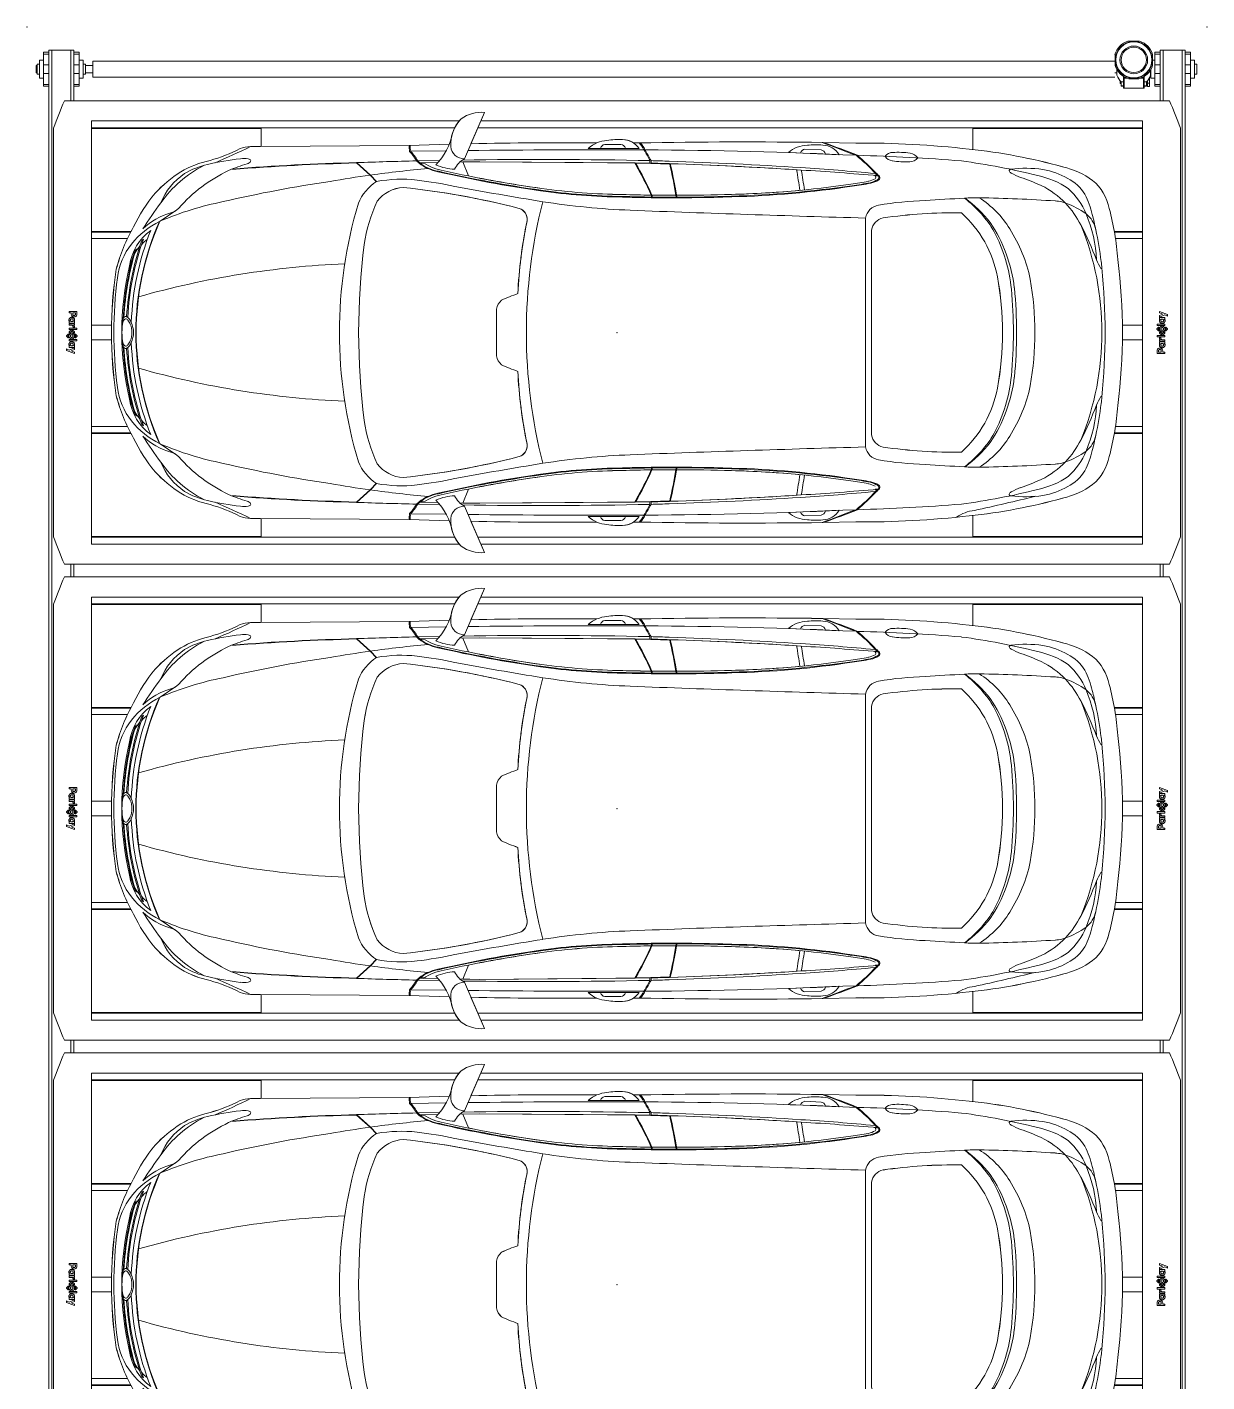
# Model space of a CAD drawing. Header units: inches. Extents: x 0 to 112, y 0 to 46.
# Drawn here: x 9.62 to 15.22, y 27.85 to 34.29 of the extents above; entities that cross this region are included whole.
import ezdxf

# ---------------------------------------------------------------- set-up
doc = ezdxf.new("R2010")
doc.units = ezdxf.units.IN
doc.header["$MEASUREMENT"] = 0
doc.set_wipeout_variables(frame=1)
doc.linetypes.add('PHANTOM', pattern=[12.7, 6.35, -1.27, 1.27, -1.27, 1.27, -1.27])
for name, color, linetype in [('PK24-LOGO', 7, 'Continuous'), ('PK24E', 7, 'Continuous'), ('PK24E-COMP-CAR', 7, 'Continuous')]:
    doc.layers.add(name, color=color, linetype=linetype)
for name, color, linetype, true_color in [('PK24E-COMP-PALLET', 132, 'Continuous', 0x00b7c8), ('PK24E-HELPER', 253, 'PHANTOM', 0xa1a1a1), ('PK24E-SYS-SHELF', 31, 'Continuous', 0xffcc5a)]:
    doc.layers.add(name, color=color, linetype=linetype, true_color=true_color)
doc.layers.add('Text', color=142, linetype='Continuous', lineweight=20)

# ---------------------------------------------------------------- blocks, each defined once
blk = doc.blocks.new('SEDAN---TOP-COMP-PKE24')
at = {"layer": 'PK24E-COMP-CAR', "lineweight": 5}
for p, q in [((-62.86, 104.5), (-72.44, 82.5)), ((97.78, 90.23), (113.41, 89.96)), ((-169.27, 88.29), (-174, 88.29)), ((-98.66, 88.8), (-169.27, 88.29)), ((-98.66, 88.8), (-79.61, 89.39)), ((-97.93, 86.02), (-81.06, 86.26)), ((10.5, 87.37), (-13.63, 87.41)), ((-5.82, 89.3), (1.87, 89.25)), ((105.43, 84.4), (81.33, 85.52)), ((89.22, 87.05), (96.9, 86.66)), ((-116.92, 74.75), (-123.58, 80.66)), ((-116.92, 74.58), (-123.58, 80.49)), ((-95.15, 81.48), (-93.97, 80.32)), ((-94.58, 81.49), (-84.09, 81.71)), ((-94.58, 81.49), (-93.64, 80.58)), ((-93.64, 80.58), (-91.91, 80.62)), ((-93.36, 80.34), (-91.61, 80.39)), ((-91.91, 80.62), (-84.91, 80.75)), ((-74.57, 80.93), (-65.09, 81.1)), ((-70.54, 74.33), (-73.22, 80.95)), ((15.63, 80.44), (-65.09, 81.1)), ((16.01, 80.23), (8.78, 80.42)), ((15.63, 81.62), (15.63, 80.46)), ((16.01, 80.23), (25.03, 79.95)), ((16.15, 81.61), (16.15, 80.46)), ((-114.09, 71.73), (-116.92, 74.75)), ((-114.09, 71.56), (-116.92, 74.58)), ((122.48, 74.33), (122.11, 74.63)), ((122.48, 74.33), (124.09, 74.18)), ((123.8, 74.5), (124.09, 74.18)), ((16.52, 65.21), (16.91, 64.26)), ((28.03, 64.26), (27.9, 65.14)), ((-216.91, 52.81), (-209.34, 57.94)), ((16.91, 64.26), (28.03, 64.26)), ((120.81, 48.65), (120.81, -48.65)), ((-57.16, 11.11), (-57.16, -11.11)), ((-216.91, -52.81), (-209.34, -57.94)), ((16.52, -65.21), (16.91, -64.26)), ((16.91, -64.26), (28.03, -64.26)), ((28.03, -64.26), (27.9, -65.14)), ((-116.92, -74.58), (-123.58, -80.49)), ((-116.92, -74.75), (-123.58, -80.66)), ((-114.09, -71.56), (-116.92, -74.58)), ((-114.09, -71.73), (-116.92, -74.75)), ((-70.54, -74.33), (-73.22, -80.95)), ((122.48, -74.33), (124.09, -74.18)), ((123.8, -74.5), (124.09, -74.18)), ((-95.15, -81.48), (-93.97, -80.32)), ((-94.58, -81.49), (-93.64, -80.58)), ((-94.58, -81.49), (-84.09, -81.71)), ((-93.64, -80.58), (-91.91, -80.62)), ((-93.36, -80.34), (-91.61, -80.39)), ((-91.91, -80.62), (-84.91, -80.75)), ((-74.57, -80.93), (-65.09, -81.1)), ((-62.86, -104.5), (-72.44, -82.5)), ((15.63, -80.44), (-65.09, -81.1)), ((16.01, -80.23), (8.78, -80.42)), ((15.63, -81.62), (15.63, -80.46)), ((16.01, -80.23), (25.03, -79.95)), ((16.15, -81.61), (16.15, -80.46)), ((-169.27, -88.29), (-174, -88.29)), ((-98.66, -88.8), (-169.27, -88.29)), ((-98.66, -88.8), (-79.61, -89.39)), ((-97.93, -86.02), (-81.06, -86.26)), ((10.5, -87.37), (-13.63, -87.41)), ((-5.82, -89.3), (1.87, -89.25)), ((105.43, -84.4), (81.33, -85.52)), ((89.22, -87.05), (96.9, -86.66)), ((97.78, -90.23), (113.41, -89.96))]:
    blk.add_line(p, q, dxfattribs=at)
for points in [[(-219.23, -66.14, -0.061643), (-229.5, -50.11, -0.061425), (-237.69, -30.02, -0.075225), (-237.69, 30.02, -0.061425), (-229.5, 50.11, -0.061643), (-219.23, 66.14, -0.062715), (-207.09, 76.23, -0.080698), (-193.17, 81.68, 0.049447), (-178.89, 87.33, -0.075259), (-174, 88.29), (-169.27, 88.29), (-98.66, 88.8), (-79.61, 89.39, 0.023024), (-78.74, 91.93, -0.158163), (-73.91, 101.48, -0.182926), (-62.86, 104.5), (-69.33, 89.64, -0.007742), (-9.49, 90.01, -0.077763), (-4.76, 91.22, -0.044865), (2.6, 91.59, -0.150488), (7.83, 90.05, -0.000309), (10.57, 90.02, -0.008053), (97.78, 90.23), (113.41, 89.96, -0.029408), (167.21, 87.06, -0.042052), (211.54, 78.64, -0.105095), (225.75, 72.2, -0.171896), (233.64, 58.91, -0.050927), (237.67, 34.67, -0.065564), (237.67, -34.67, -0.050927), (233.64, -58.91, -0.171896), (225.75, -72.2, -0.105095), (211.54, -78.64, -0.042052), (167.21, -87.06, -0.029408), (113.41, -89.96), (97.78, -90.23, -0.008053), (10.57, -90.02, -0.000309), (7.83, -90.05, -0.150488), (2.6, -91.59, -0.044865), (-4.76, -91.22, -0.077763), (-9.49, -90.01, -0.007742), (-69.33, -89.64), (-62.86, -104.5, -0.182926), (-73.91, -101.48, -0.158163), (-78.74, -91.93, 0.023024), (-79.61, -89.39), (-98.66, -88.8), (-169.27, -88.29), (-174, -88.29, -0.075259), (-178.89, -87.33, 0.049447), (-193.17, -81.68, -0.080698), (-207.09, -76.23, -0.062715)], [(-65.09, 81.1), (-73.22, 80.95), (-70.53, 74.32, 0.014822), (-35.67, 68.36, 0.030043), (2.71, 65.49, 0.004063), (16.22, 65.21, 0.035411), (8.42, 80.5)], [(25.28, 80.15, -0.016235), (28.25, 65.14, 0.00745), (54.29, 65.56, 0.017199), (86.77, 67.51, 0.008624), (85.26, 77.28, 0.007485)], [(-101.46, 68.87, 0.21976), (-113.83, 62.35, 0.069678), (-119.98, 41.74, 0.063275), (-119.98, -41.74, 0.069678), (-113.83, -62.35, 0.21976), (-101.46, -68.87, 0.037117), (-46.41, -58.91, 0.360325), (-42.69, -53.02, -0.038423), (-47.08, -18.45, -0.032223), (-54.77, -15.32, -0.201945), (-57.16, -11.11), (-57.16, 11.11, -0.201945), (-54.77, 15.32, -0.032223), (-47.08, 18.45, -0.038423), (-42.69, 53.02, 0.360325), (-46.41, 58.91, 0.037117)], [(126.3, 54.38, 0.304088), (120.81, 48.65), (120.81, -48.65, 0.304088), (126.3, -54.38, 0.041268), (163.52, -56.77, 0.163886), (180.58, -26.5, 0.091893), (180.58, 26.5, 0.163886), (163.52, 56.77, 0.041268)], [(-35.67, -68.36, 0.014822), (-70.53, -74.32), (-73.22, -80.95), (-65.09, -81.1), (8.42, -80.5, 0.035411), (16.22, -65.21, 0.004063), (2.71, -65.49, 0.030043)], [(28.25, -65.14, -0.016235), (25.28, -80.15, 0.007485), (85.26, -77.28, 0.008624), (86.77, -67.51, 0.017199), (54.29, -65.56, 0.00745)]]:
    blk.add_lwpolyline(points, format="xyb", close=True, dxfattribs=at)
for centre, radius, start, end in [((-64.4, 88.4), 16.17, 84.5375, 126.00251), ((-61.6, 89.26), 17.35, 135.20651, 183.22402), ((-106.68, 100.05), 29.09, 315.42399, 349.29131), ((-27.52, -1842.23), 1932.32, 89.46551, 91.2399), ((-3.27, 75.49), 15.8, 95.41248, 130.98471), ((0.97, 50.47), 41.15, 87.72475, 98.00006), ((2.73, 82.33), 9.26, 33.02511, 90.79911), ((-19.05, -2122.12), 2212.33, 89.23306, 89.30384), ((60.59, -2617.2), 2707.68, 89.21283, 91.05848), ((-293.91, -966.2), 1126.56, 68.80125, 69.67692), ((7.29, -176.06), 281.25, 67.68109, 71.22978), ((-214.5, 156.5), 77.8, 285.91548, 297.23867), ((-297.73, 335.52), 276.47, 292.75194, 296.5872), ((-173.26, 71.64), 16.67, 92.51869, 109.73435), ((-88.33, 88.24), 10.35, 176.90215, 192.45304), ((-120.33, 66.66), 29.22, 30.47122, 41.45793), ((-90.22, 88.08), 7.98, 174.78468, 194.96974), ((-112.63, 71.62), 20.57, 28.67544, 44.40412), ((-72.64, 88.8), 6.31, 184.73547, 271.82938), ((-4.65, -5675.73), 5762.5, 89.826757, 90.657219), ((-5.03, 86.36), 3.04, 105.09098, 158.88345), ((1.53, 86.64), 2.64, 20.88105, 82.61011), ((2.79, 82.38), 10.9, 23.57795, 44.46363), ((2.01, 81.41), 12.48, 25.28843, 43.44092), ((-55.59, 45.28), 79.96, 27.02655, 31.2322), ((0.75, -2315.17), 2401.94, 87.31052, 89.70092), ((400.86, 299.68), 442.21, 208.7857, 209.54744), ((91.15, 73.14), 15.8, 92.83358, 128.40581), ((89.88, 84.08), 3.04, 102.51208, 156.30455), ((94.26, 47.96), 41.15, 85.14585, 95.42116), ((96.44, 84.06), 2.64, 18.30215, 80.03121), ((97.45, 79.7), 9.26, 30.44621, 88.22021), ((115.73, -368.46), 458.42, 83.55206, 90.29002), ((69.93, 29.14), 70.13, 41.35527, 51.63794), ((94.27, -735.78), 820.14, 85.15985, 88.61477), ((53.37, 12.12), 94.18, 42.35476, 49.85211), ((130.81, 81.06), 4.42, 87.59789, 143.41515), ((131.06, 85.96), 4.42, 210.88793, 266.70519), ((133.45, 49.46), 36.11, 80.9538, 94.18862), ((138.58, 80.08), 5.07, 34.00263, 83.75328), ((139.42, -180.22), 268.73, 74.43096, 84.06296), ((-170.4, 29.26), 56.29, 117.13249, 144.97619), ((-183.36, 36.09), 46.63, 102.14206, 120.59658), ((-186.34, 43.99), 36.69, 102.63475, 120.97529), ((-161.84, -60.16), 143.68, 96.75097, 103.0827), ((-160.31, 24.5), 57.62, 105.30017, 114.65815), ((-95.87, -1030.07), 1111.07, 91.42921, 94.47226), ((-95.87, -1030.24), 1111.07, 91.42921, 94.47226), ((-176.92, 69.41), 13.23, 82.1737, 97.85608), ((-176.09, 82.51), 2.49, 283.19837, 331.91537), ((-175.21, 80.92), 1.6, 41.65121, 86.97459), ((-174.55, 81.55), 0.692, 341.7255, 38.81246), ((-36.32, -2454.38), 2536.54, 91.32888, 91.97137), ((-43.08, -455.9), 535.77, 94.99191, 97.92214), ((-80.5, 98.49), 22.61, 233.4438, 258.52872), ((-80.74, 97.3), 21.15, 232.26943, 259.13124), ((-78.45, 100.5), 24, 235.88794, 261.27753), ((-76.49, 99.59), 22.08, 244.63039, 268.44731), ((-66.73, 72.51), 11.5, 119.73452, 154.24603), ((-36.58, -2440.23), 2522.39, 88.81394, 90.83629), ((-95.53, 17.86), 121.37, 22.49761, 31.07174), ((-95.23, 17.86), 121.37, 22.95965, 31.02616), ((114.29, 3096.19), 3016.18, 268.13548, 268.30047), ((47.02, 862.9), 783.05, 267.74093, 268.38698), ((-33.65, -1742.8), 1825.08, 86.20281, 88.16358), ((-40.59, -1924.38), 2005.61, 86.33841, 88.1264), ((-204.64, 26.99), 235.7, 9.3153, 12.98707), ((-204.34, 26.99), 235.7, 9.09565, 13.03852), ((-197.26, 28.6), 286.68, 7.79849, 9.77571), ((19.59, -1003.28), 1083.66, 84.54654, 86.42201), ((136.82, 117.13), 36.11, 260.11447, 273.34928), ((138.88, 86.15), 5.07, 270.5498, 320.30045), ((126.83, -208.42), 292.15, 75.55368, 82.79619), ((187.48, 75.5), 2.05, 104.92031, 126.38314), ((194.18, 25.29), 52.7, 81.27108, 97.89308), ((196.47, 42.86), 34.98, 60.05239, 80.59475), ((203.48, 42), 37.52, 53.59712, 77.59494), ((-173.07, 23), 63.18, 122.58769, 136.94213), ((-189.22, 50.92), 29.29, 123.11817, 158.6656), ((-152.98, 10.65), 73.28, 115.34838, 138.69624), ((-52.64, -509.63), 587.29, 98.16734, 103.21053), ((-45, -438.56), 518.32, 97.99499, 100.11993), ((-101.49, 52.6), 22.96, 123.67693, 157.61023), ((-102.26, 4.78), 67.99, 83.80091, 100.01815), ((-118.87, -126.79), 200.59, 77.92303, 83.14102), ((48.2, 656.1), 594.88, 257.06162, 261.83817), ((50.14, 668.51), 607.14, 257.16578, 261.83301), ((47.41, 659.23), 596.69, 257.46559, 261.99639), ((-192.67, 28.85), 284.29, 7.85751, 9.77868), ((-42.72, -1961.75), 2043.04, 85.32494, 86.34579), ((98.54, 174.84), 105.16, 276.78522, 281.43946), ((98.59, 175.86), 106.94, 276.93644, 281.64264), ((98.5, 176.78), 108.13, 277.00233, 281.70708), ((117.61, 80.7), 9.1, 281.35825, 302.38993), ((118.02, 81.66), 10.75, 281.54512, 302.44141), ((118.64, 80.77), 10.03, 280.35244, 303.90031), ((121.98, 73.67), 0.827, 307.53345, 52.78298), ((118.65, 69.33), 7.29, 45.0659, 57.39412), ((119.22, 69.61), 7.04, 39.92951, 57.87559), ((123.26, 73.51), 1.07, 299.44909, 38.87271), ((123.66, 73.47), 1.17, 299.35141, 34.40262), ((186.57, 76.77), 0.494, 129.25127, 176.94969), ((187.85, 77.41), 1.87, 199.20774, 244.36841), ((200.54, 99.37), 27.23, 240.27165, 250.72821), ((156.6, -28.17), 107.67, 65.41506, 71.05697), ((191.31, 34.66), 40.71, 55.87697, 78.0896), ((204.14, 54.36), 21.21, 32.15065, 62.50316), ((210.94, 54.42), 23.14, 11.20562, 50.22003), ((-159.64, 16.61), 77.48, 140.27081, 154.38053), ((-100.59, 52.21), 16.68, 92.9735, 142.55072), ((-140.88, -306.38), 377.31, 75.60572, 84.00243), ((209.43, 1589.03), 1546.4, 259.32932, 260.89545), ((7.17, 381.59), 317.33, 262.13488, 269.17039), ((7.21, 382.52), 317.96, 262.17028, 269.16943), ((7.37, 386.04), 320.58, 262.2841, 269.16727), ((26.62, 883.44), 819.2, 268.31952, 269.29918), ((26.97, 896.69), 831.55, 268.32799, 269.25734), ((26.97, 896.69), 831.55, 269.27979, 269.55469), ((27.03, 939.01), 873.87, 269.57288, 270.05711), ((26.45, 924.83), 860.88, 269.62504, 271.86362), ((27.03, 939.01), 873.87, 270.07421, 271.78768), ((26.62, 925.75), 861.51, 270.11773, 271.848), ((42.27, 538.54), 473.13, 271.45578, 278.34888), ((40.47, 551.19), 486.69, 271.64099, 278.39263), ((43.18, 517.82), 453.56, 271.42305, 278.68664), ((184.17, 33.83), 39.83, 43.71519, 64.37091), ((191.91, 43.6), 33.28, 22.49362, 48.07722), ((185.1, 46.71), 41.56, 12.90848, 27.09645), ((-20.48, -83.54), 243.89, 143.48866, 147.00671), ((-158.26, -83.55), 148.45, 101.10538, 113.27365), ((-214.29, 65.25), 8.83, 286.36234, 315.09493), ((81.19, 0), 212.94, 163.25718, 196.74282), ((-43.31, 30.11), 77.54, 155.43242, 171.37575), ((-48.11, 53.72), 5.46, 344.28051, 79.21359), ((210.31, 0), 253.31, 165.80796, 194.19204), ((20.7, 421.08), 363.31, 261.1383, 267.72689), ((26.5, 878.44), 814.5, 268.31692, 269.60026), ((396.89, 10097.96), 10047.5, 267.772041, 268.409436), ((125.55, 53), 7.66, 100.90381, 169.97745), ((154.02, -128.07), 190.95, 92.31741, 99.01697), ((250.68, -1623.18), 1689.13, 92.90937, 93.54287), ((170.81, -28.86), 92.82, 89.27309, 93.61981), ((131.82, 20.25), 54.69, 30.27774, 52.72067), ((131.89, 17.61), 56.95, 37.44124, 54.17011), ((161.23, -630.98), 695.01, 86.13621, 89.11285), ((146.89, 24.97), 46.36, 31.49146, 57.22124), ((205.84, 33.15), 29.38, 79.49484, 85.65985), ((209.09, 54.07), 8.25, 62.06094, 75.23428), ((202.54, 29.3), 33.7, 53.33286, 71.99814), ((176.71, 28.17), 49.14, 27.75113, 42.47108), ((116.96, 27.06), 120.95, 3.60645, 15.26792), ((-199.28, 16.8), 40.1, 116.08172, 141.07425), ((-99.23, 0), 129.15, 155.91569, 204.08431), ((-99.06, 0), 129.15, 155.86164, 204.13836), ((-203.41, 26.57), 31.35, 105.51991, 133.61659), ((179.75, 7.18), 227.11, 168.55587, 177.15675), ((38507.92, 0), 38389.96, 179.918916, 180.081084), ((127.83, 47.42), 7.13, 102.40319, 170.05866), ((159.36, -169.54), 226.34, 88.94724, 98.39984), ((127.12, 16.32), 54.42, 10.78561, 48.01454), ((119.54, 13.27), 69.51, 6.5279, 34.09552), ((214.75, 46.36), 12.73, 11.12458, 51.56063), ((165.67, 31.9), 62.01, 2.36218, 23.20459), ((73.91, 17.65), 156.47, 11.49021, 14.18672), ((-152.11, 6.89), 88.65, 150.81757, 164.87753), ((-206.61, 28.32), 24.95, 126.06074, 172.17087), ((-99.65, -0.01), 130.96, 158.26624, 177.89989), ((111.67, 12.78), 75.95, 5.88199, 27.47987), ((127.86, 11.49), 69.65, 11.43255, 32.76772), ((94.81, 0), 135.38, 337.84488, 22.15512), ((32.35, -43.02), 210.09, 21.64077, 26.60183), ((75.67, 15.25), 155.25, 6.8321, 12.48656), ((-205.51, 22.25), 31.83, 141.66007, 173.17333), ((-99.68, 0), 134.56, 162.84813, 176.96202), ((-99.67, -0.01), 133.28, 161.04255, 176.77052), ((-99.66, -0.01), 132.78, 160.47793, 176.8863), ((-185.33, 17.99), 48.1, 153.19199, 155.32033), ((-213.93, 29.41), 17.05, 137.54269, 151.3063), ((-216.31, 33.98), 12.15, 123.04108, 140.97267), ((-198.32, 21.08), 35.27, 138.68457, 140.96582), ((208.52, 0), 331.14, 172.75889, 187.24111), ((-99.66, -0.01), 134.86, 163.59992, 177.20388), ((-197.47, 22.79), 34.84, 156.654, 168.91799), ((-112.46, -386.64), 419.55, 92.29153, 105.85484), ((261.66, 49.18), 37.08, 203.3989, 210.46503), ((188.44, 27.93), 41.78, 3.72383, 7.96318), ((-25.6, 0), 265.54, 352.49769, 7.50231), ((-39.3, 0), 200.64, 171.39607, 188.60393), ((-36.68, 0), 202.11, 172.59932, 187.40068), ((-99.69, 0), 135.4, 166.45377, 193.54623), ((37.61, 0), 145.4, 349.49932, 10.50068), ((229.84, 30.63), 0.284, 239.45557, 4.07046), ((-71.6, 0.01), 303.27, 354.20271, 5.79863), ((-35.79, 0), 223.95, 354.73156, 5.26844), ((-17.83, 0), 207.52, 354.14515, 5.85485), ((53.43, 0), 144.91, 349.94685, 10.05315), ((-50.97, 10.37), 6.23, 127.5597, 173.22799), ((-26.66, -42.67), 64.44, 108.47942, 115.86186), ((-228.37, 3.97), 6.5, 150.94164, 173.96276), ((-232.9, 5.01), 1.53, 102.10247, 167.86051), ((-233.19, 6.58), 1.02, 63.70351, 147.96209), ((-233.52, 4.76), 1.77, 38.83039, 81.86199), ((-235.4, 3.07), 5.18, 19.45217, 58.99186), ((-202.83, 0.56), 32.26, 172.71479, 178.74639), ((-212.26, 0.19), 22.72, 166.90511, 180.46872), ((-237.14, 1.55), 6.6, 21.49528, 40.80787), ((-240.92, 0.01), 10.68, 359.9671, 21.793), ((-241.08, 0.02), 11.58, 359.90638, 24.32166), ((-202.83, -0.56), 32.26, 181.25361, 187.28521), ((-212.26, -0.19), 22.72, 179.53128, 193.09489), ((-228.37, -3.97), 6.5, 186.03724, 209.05836), ((-232.9, -5.01), 1.53, 192.13949, 257.89753), ((-233.52, -4.76), 1.77, 278.13801, 321.16961), ((-235.4, -3.07), 5.18, 301.00814, 340.54783), ((-237.14, -1.55), 6.6, 319.19213, 338.50472), ((-240.92, -0.01), 10.68, 338.207, 0.0329), ((-241.08, -0.02), 11.58, 335.67834, 0.09362), ((-99.65, 0.01), 130.96, 182.10011, 201.73376), ((-99.66, 0.01), 134.86, 182.79612, 196.40008), ((-99.68, 0), 134.56, 183.03798, 197.15187), ((-233.19, -6.58), 1.02, 212.03791, 296.29649), ((-99.67, 0.01), 133.28, 183.22948, 198.95745), ((-99.66, 0.01), 132.78, 183.1137, 199.52207), ((-50.97, -10.37), 6.23, 186.77201, 232.4403), ((-112.46, 386.64), 419.55, 254.14516, 267.70847), ((-26.66, 42.67), 64.44, 244.13814, 251.52058), ((179.75, -7.18), 227.11, 182.84325, 191.44413), ((119.54, -13.27), 69.51, 325.90448, 353.4721), ((111.67, -12.78), 75.95, 332.52013, 354.11801), ((127.86, -11.49), 69.65, 327.23228, 348.56745), ((-152.11, -6.89), 88.65, 195.12247, 209.18243), ((-205.51, -22.25), 31.83, 186.82667, 218.33993), ((-197.47, -22.79), 34.84, 191.08201, 203.346), ((-206.61, -28.32), 24.95, 187.82913, 233.93926), ((127.12, -16.32), 54.42, 311.98546, 349.21439), ((261.66, -49.18), 37.08, 149.53497, 156.6011), ((229.84, -30.63), 0.284, 355.92954, 120.54443), ((188.44, -27.93), 41.78, 352.03682, 356.27617), ((-185.33, -17.99), 48.1, 204.67967, 206.80801), ((-213.93, -29.41), 17.05, 208.6937, 222.45731), ((32.35, 43.02), 210.09, 333.39817, 338.35923), ((165.67, -31.9), 62.01, 336.79541, 357.63782), ((75.67, -15.25), 155.25, 347.51344, 353.1679), ((116.96, -27.06), 120.95, 344.73208, 356.39355), ((-199.28, -16.8), 40.1, 218.92575, 243.91828), ((-216.31, -33.98), 12.15, 219.02733, 236.95892), ((-198.32, -21.08), 35.27, 219.03418, 221.31543), ((-43.31, -30.11), 77.54, 188.62425, 204.56758), ((-159.64, -16.61), 77.48, 205.61947, 219.72919), ((-20.48, 83.54), 243.89, 212.99329, 216.51134), ((-203.41, -26.57), 31.35, 226.38341, 254.48009), ((127.83, -47.42), 7.13, 189.94134, 257.59681), ((131.82, -20.25), 54.69, 307.27933, 329.72226), ((146.89, -24.97), 46.36, 302.77876, 328.50854), ((176.71, -28.17), 49.14, 317.52892, 332.24887), ((214.75, -46.36), 12.73, 308.43937, 348.87542), ((73.91, -17.65), 156.47, 345.81328, 348.50979), ((-158.26, 83.55), 148.45, 246.72635, 258.89462), ((-214.29, -65.25), 8.83, 44.90507, 73.63766), ((-48.11, -53.72), 5.46, 280.78641, 15.71949), ((396.89, -10097.96), 10047.5, 91.590564, 92.227959), ((125.55, -53), 7.66, 190.02255, 259.09619), ((159.36, 169.54), 226.34, 261.60016, 271.05276), ((131.89, -17.61), 56.95, 305.82989, 322.55876), ((202.54, -29.3), 33.7, 288.00186, 306.66714), ((191.91, -43.6), 33.28, 311.92278, 337.50638), ((185.1, -46.71), 41.56, 332.90355, 347.09152), ((-170.4, -29.26), 56.29, 215.02381, 242.86751), ((-189.22, -50.92), 29.29, 201.3344, 236.88183), ((-152.98, -10.65), 73.28, 221.30376, 244.65162), ((-52.64, 509.63), 587.29, 256.78947, 261.83266), ((-101.49, -52.6), 22.96, 202.38977, 236.32307), ((-100.59, -52.21), 16.68, 217.44928, 267.0265), ((-140.88, 306.38), 377.31, 275.99757, 284.39428), ((209.43, -1589.03), 1546.4, 99.10455, 100.67068), ((7.17, -381.59), 317.33, 90.82961, 97.86512), ((20.7, -421.08), 363.31, 92.27311, 98.8617), ((26.5, -878.44), 814.5, 90.39974, 91.68308), ((26.62, -883.44), 819.2, 90.70082, 91.68048), ((-95.53, -17.86), 121.37, 328.92826, 337.50239), ((26.45, -924.83), 860.88, 88.13638, 90.37496), ((-204.34, -26.99), 235.7, 346.96148, 350.90435), ((26.62, -925.75), 861.51, 88.152, 89.88227), ((154.02, 128.07), 190.95, 260.98303, 267.68259), ((250.68, 1623.18), 1689.13, 266.45713, 267.09063), ((170.81, 28.86), 92.82, 266.38019, 270.72691), ((161.23, 630.98), 695.01, 270.88715, 273.86379), ((184.17, -33.83), 39.83, 295.62909, 316.28481), ((205.84, -33.15), 29.38, 274.34015, 280.50516), ((209.09, -54.07), 8.25, 284.76572, 297.93906), ((210.94, -54.42), 23.14, 309.77997, 348.79438), ((-173.07, -23), 63.18, 223.05787, 237.41231), ((-118.87, 126.79), 200.59, 276.85898, 282.07697), ((48.2, -656.1), 594.88, 98.16183, 102.93838), ((50.14, -668.51), 607.14, 98.16699, 102.83422), ((47.41, -659.23), 596.69, 98.00361, 102.53441), ((7.21, -382.52), 317.96, 90.83057, 97.82972), ((7.37, -386.04), 320.58, 90.83273, 97.7159), ((26.97, -896.69), 831.55, 90.74266, 91.67201), ((-95.23, -17.86), 121.37, 328.97384, 337.04035), ((26.97, -896.69), 831.55, 90.44531, 90.72021), ((27.03, -939.01), 873.87, 89.94289, 90.42712), ((-204.64, -26.99), 235.7, 347.01293, 350.6847), ((27.03, -939.01), 873.87, 88.21232, 89.92579), ((42.27, -538.54), 473.13, 81.65112, 88.54422), ((40.47, -551.19), 486.69, 81.60737, 88.35901), ((43.18, -517.82), 453.56, 81.31336, 88.57695), ((-197.26, -28.6), 286.68, 350.22429, 352.20151), ((-192.67, -28.85), 284.29, 350.22132, 352.14249), ((98.54, -174.84), 105.16, 78.56054, 83.21478), ((98.59, -175.86), 106.94, 78.35736, 83.06356), ((98.5, -176.78), 108.13, 78.29292, 82.99767), ((156.6, 28.17), 107.67, 288.94303, 294.58494), ((191.31, -34.66), 40.71, 281.9104, 304.12303), ((204.14, -54.36), 21.21, 297.49684, 327.84935), ((-183.36, -36.09), 46.63, 239.40342, 257.85794), ((-186.34, -43.99), 36.69, 239.02471, 257.36525), ((-160.31, -24.5), 57.62, 245.34185, 254.69983), ((-45, 438.56), 518.32, 259.88007, 262.00501), ((-43.08, 455.9), 535.77, 262.07786, 265.00809), ((-102.26, -4.78), 67.99, 259.98185, 276.19909), ((-80.5, -98.49), 22.61, 101.47128, 126.5562), ((-80.74, -97.3), 21.15, 100.86876, 127.73057), ((-78.45, -100.5), 24, 98.72247, 124.11206), ((-40.59, 1924.38), 2005.61, 271.8736, 273.66159), ((19.59, 1003.28), 1083.66, 273.57799, 275.45346), ((-42.72, 1961.75), 2043.04, 273.65421, 274.67506), ((69.93, -29.14), 70.13, 308.36206, 318.64473), ((53.37, -12.12), 94.18, 310.14789, 317.64524), ((117.61, -80.7), 9.1, 57.61007, 78.64175), ((118.02, -81.66), 10.75, 57.55859, 78.45488), ((118.64, -80.77), 10.03, 56.09969, 79.64756), ((118.65, -69.33), 7.29, 302.60588, 314.9341), ((119.22, -69.61), 7.04, 302.12441, 320.07049), ((123.26, -73.51), 1.07, 321.12729, 60.55091), ((123.66, -73.47), 1.17, 325.59738, 60.64859), ((126.83, 208.42), 292.15, 277.20381, 284.44632), ((187.85, -77.41), 1.87, 115.63159, 160.79226), ((186.57, -76.77), 0.494, 183.05031, 230.74873), ((187.48, -75.5), 2.05, 233.61686, 255.07969), ((200.54, -99.37), 27.23, 109.27179, 119.72835), ((196.47, -42.86), 34.98, 279.40525, 299.94761), ((203.48, -42), 37.52, 282.40506, 306.40288), ((-161.84, 60.16), 143.68, 256.9173, 263.24903), ((-214.5, -156.5), 77.8, 62.76133, 74.08452), ((-297.73, -335.52), 276.47, 63.4128, 67.24806), ((-95.87, 1030.24), 1111.07, 265.52774, 268.57079), ((-95.87, 1030.07), 1111.07, 265.52774, 268.57079), ((-176.92, -69.41), 13.23, 262.14392, 277.8263), ((-176.09, -82.51), 2.49, 28.08463, 76.80163), ((-175.21, -80.92), 1.6, 273.02541, 318.34879), ((-174.55, -81.55), 0.692, 321.18754, 18.2745), ((-36.32, 2454.38), 2536.54, 268.02863, 268.67112), ((-120.33, -66.66), 29.22, 318.54207, 329.52878), ((-112.63, -71.62), 20.57, 315.59588, 331.32456), ((-76.49, -99.59), 22.08, 91.55269, 115.36961), ((-106.68, -100.05), 29.09, 10.70869, 44.57601), ((-72.64, -88.8), 6.31, 88.17062, 175.26453), ((-66.73, -72.51), 11.5, 205.75397, 240.26548), ((-36.58, 2440.23), 2522.39, 269.16371, 271.18606), ((-55.59, -45.28), 79.96, 328.7678, 332.97345), ((400.86, -299.68), 442.21, 150.45256, 151.2143), ((47.02, -862.9), 783.05, 91.61302, 92.25907), ((114.29, -3096.19), 3016.18, 91.69953, 91.86452), ((-33.65, 1742.8), 1825.08, 271.83642, 273.79719), ((94.27, 735.78), 820.14, 271.38523, 274.84015), ((139.42, 180.22), 268.73, 275.93704, 285.56904), ((-246.73, 1783.89), 1914.22, 282.56403, 283.45609), ((194.18, -25.29), 52.7, 262.10692, 278.72892), ((-173.26, -71.64), 16.67, 250.26565, 267.48131), ((-88.33, -88.24), 10.35, 167.54696, 183.09785), ((-90.22, -88.08), 7.98, 165.03026, 185.21532), ((-61.6, -89.26), 17.35, 176.77598, 224.79349), ((-4.65, 5675.73), 5762.5, 269.342781, 270.173243), ((-27.52, 1842.23), 1932.32, 268.7601, 270.53449), ((-3.27, -75.49), 15.8, 229.01529, 264.58752), ((-5.03, -86.36), 3.04, 201.11655, 254.90902), ((1.53, -86.64), 2.64, 277.38989, 339.11895), ((2.73, -82.33), 9.26, 269.20089, 326.97489), ((-19.05, 2122.12), 2212.33, 270.69616, 270.76694), ((2.79, -82.38), 10.9, 315.53637, 336.42205), ((60.59, 2617.2), 2707.68, 268.94152, 270.78717), ((2.01, -81.41), 12.48, 316.55908, 334.71157), ((0.75, 2315.17), 2401.94, 270.29908, 272.68948), ((91.15, -73.14), 15.8, 231.59419, 267.16642), ((89.88, -84.08), 3.04, 203.69545, 257.48792), ((94.26, -47.96), 41.15, 264.57884, 274.85415), ((96.44, -84.06), 2.64, 279.96879, 341.69785), ((-293.91, 966.2), 1126.56, 290.32308, 291.19875), ((97.45, -79.7), 9.26, 271.77979, 329.55379), ((7.29, 176.06), 281.25, 288.77022, 292.31891), ((115.73, 368.46), 458.42, 269.70998, 276.44794), ((171.42, -102.14), 17.73, 95.64522, 125.52237), ((0.97, -50.47), 41.15, 261.99994, 272.27525), ((-64.4, -88.4), 16.17, 233.99749, 275.4625)]:
    blk.add_arc(centre, radius, start, end, dxfattribs=at)
blk = doc.blocks.new('LOGO----DECOR-PK24')
at = {"layer": 'PK24-LOGO', "lineweight": 5}
for p, q in [((-10, 2.13), (-8.71, 2.13)), ((-10, -1.62), (-10, 2.13)), ((-9.29, 1.47), (-9.29, 0.11)), ((-8.76, 1.47), (-9.29, 1.47)), ((-9.29, 0.11), (-8.76, 0.11)), ((-8.61, 1.46), (-8.76, 1.47)), ((-8.76, 0.11), (-8.61, 0.13)), ((-8.71, 2.13), (-8.43, 2.11)), ((-8.48, 1.42), (-8.61, 1.46)), ((-8.61, 0.13), (-8.48, 0.17)), ((-8.36, 1.35), (-8.48, 1.42)), ((-8.48, 0.17), (-8.36, 0.23)), ((-8.43, 2.11), (-8.3, 2.07)), ((-8.26, 1.27), (-8.36, 1.35)), ((-8.36, 0.23), (-8.26, 0.31)), ((-8.3, 2.07), (-8.17, 2.03)), ((-8.19, 1.17), (-8.26, 1.27)), ((-8.26, 0.31), (-8.19, 0.41)), ((-8.13, 1.05), (-8.19, 1.17)), ((-8.19, 0.41), (-8.13, 0.53)), ((-8.17, 2.03), (-7.94, 1.9)), ((-8.09, 0.93), (-8.13, 1.05)), ((-8.13, 0.53), (-8.09, 0.66)), ((-8.08, 0.79), (-8.09, 0.93)), ((-8.09, 0.66), (-8.08, 0.79)), ((-7.94, 1.9), (-7.74, 1.74)), ((-7.74, 1.74), (-7.58, 1.55)), ((-7.58, 0.04), (-7.74, -0.16)), ((-7.58, 1.55), (-7.46, 1.32)), ((-7.46, 0.27), (-7.58, 0.04)), ((-7.46, 1.32), (-7.38, 1.06)), ((-7.38, 0.52), (-7.46, 0.27)), ((-7.38, 1.06), (-7.36, 0.79)), ((-7.36, 0.79), (-7.38, 0.52)), ((-7.19, -0.02), (-7.16, 0.13)), ((-7.16, 0.13), (-7.11, 0.26)), ((-7.11, 0.26), (-6.98, 0.49)), ((-6.98, 0.49), (-6.82, 0.68)), ((-6.82, 0.68), (-6.62, 0.82)), ((-6.62, 0.82), (-6.41, 0.92)), ((-6.42, 0.06), (-6.48, -0.05)), ((-6.33, 0.17), (-6.42, 0.06)), ((-6.41, 0.92), (-6.19, 0.98)), ((-6.23, 0.25), (-6.33, 0.17)), ((-6.11, 0.31), (-6.23, 0.25)), ((-6.19, 0.98), (-5.97, 1)), ((-5.98, 0.35), (-6.11, 0.31)), ((-5.84, 0.36), (-5.98, 0.35)), ((-5.97, 1), (-5.74, 0.98)), ((-5.71, 0.35), (-5.84, 0.36)), ((-5.74, 0.98), (-5.53, 0.92)), ((-5.58, 0.31), (-5.71, 0.35)), ((-5.47, 0.24), (-5.58, 0.31)), ((-5.53, 0.92), (-5.35, 0.82)), ((-5.37, 0.16), (-5.47, 0.24)), ((-5.29, 0.06), (-5.37, 0.16)), ((-5.35, 0.82), (-5.21, 0.7)), ((-5.23, -0.06), (-5.29, 0.06)), ((-5.21, 0.7), (-5.21, 0.95)), ((-5.21, 0.95), (-4.5, 0.95)), ((-4.5, 0.95), (-4.5, -1.62)), ((-3.41, 0.95), (-4.11, 0.95)), ((-4.11, 0.95), (-4.11, -1.62)), ((-3.41, 0.53), (-3.41, 0.95)), ((-3.36, 0.62), (-3.41, 0.53)), ((-3.37, -0.03), (-3.32, 0.06)), ((-3.29, 0.71), (-3.36, 0.62)), ((-3.32, 0.06), (-3.26, 0.13)), ((-3.22, 0.78), (-3.29, 0.71)), ((-3.26, 0.13), (-3.19, 0.19)), ((-3.14, 0.84), (-3.22, 0.78)), ((-3.19, 0.19), (-3.11, 0.23)), ((-3.05, 0.89), (-3.14, 0.84)), ((-3.11, 0.23), (-3.02, 0.26)), ((-2.94, 0.92), (-3.05, 0.89)), ((-3.02, 0.26), (-2.92, 0.27)), ((-2.83, 0.94), (-2.94, 0.92)), ((-2.92, 0.27), (-2.42, 0.27)), ((-2.7, 0.95), (-2.83, 0.94)), ((-2.42, 0.95), (-2.7, 0.95)), ((-2.42, 0.27), (-2.42, 0.95)), ((-1.42, 2.13), (-2.13, 2.13)), ((-2.13, 2.13), (-2.13, -1.62)), ((-1.42, -1.62), (-1.42, 2.13)), ((-0.37, 0.95), (-1.42, -0.33)), ((-0.61, -0.33), (0.44, 0.95)), ((0.44, 0.95), (-0.37, 0.95)), ((0.44, 0.19), (0.36, -0.06)), ((0.56, 0.41), (0.44, 0.19)), ((0.72, 0.61), (0.56, 0.41)), ((0.92, 0.77), (0.72, 0.61)), ((0.77, 1.32), (0.79, 1.37)), ((0.78, 1.26), (0.77, 1.32)), ((0.81, 1.24), (0.78, 1.26)), ((0.79, 1.37), (1.61, 2.19)), ((0.85, 1.23), (0.81, 1.24)), ((0.89, 1.24), (0.85, 1.23)), ((1.07, 1.32), (0.89, 1.24)), ((1.15, 0.9), (0.92, 0.77)), ((1.27, 1.37), (1.07, 1.32)), ((1.07, -0.08), (1.13, 0.03)), ((1.13, 0.03), (1.21, 0.12)), ((1.4, 0.98), (1.15, 0.9)), ((1.21, 0.12), (1.3, 0.2)), ((1.46, 1.41), (1.27, 1.37)), ((1.3, 0.2), (1.41, 0.26)), ((1.67, 1), (1.4, 0.98)), ((1.41, 0.26), (1.54, 0.3)), ((1.67, 1.42), (1.46, 1.41)), ((1.54, 0.3), (1.67, 0.31)), ((1.61, 2.19), (1.67, 2.21)), ((1.67, 2.21), (1.73, 2.19)), ((1.87, 1.41), (1.67, 1.42)), ((1.94, 0.98), (1.67, 1)), ((1.67, 0.31), (1.8, 0.3)), ((1.73, 2.19), (2.54, 1.37)), ((1.8, 0.3), (1.92, 0.26)), ((2.07, 1.37), (1.87, 1.41)), ((1.92, 0.26), (2.03, 0.2)), ((2.19, 0.9), (1.94, 0.98)), ((2.03, 0.2), (2.13, 0.12)), ((2.26, 1.32), (2.07, 1.37)), ((2.13, 0.12), (2.2, 0.03)), ((2.41, 0.77), (2.19, 0.9)), ((2.2, 0.03), (2.26, -0.08)), ((2.45, 1.24), (2.26, 1.32)), ((2.61, 0.61), (2.41, 0.77)), ((2.48, 1.23), (2.45, 1.24)), ((2.52, 1.24), (2.48, 1.23)), ((2.55, 1.26), (2.52, 1.24)), ((2.54, 1.37), (2.57, 1.32)), ((2.57, 1.32), (2.55, 1.26)), ((2.78, 0.41), (2.61, 0.61)), ((2.9, 0.19), (2.78, 0.41)), ((2.98, -0.06), (2.9, 0.19)), ((3.31, 2.13), (4.01, 2.13)), ((3.31, -1.62), (3.31, 2.13)), ((4.01, 2.13), (4.01, -1.62)), ((4.37, -0.02), (4.4, 0.13)), ((4.4, 0.13), (4.45, 0.26)), ((4.45, 0.26), (4.58, 0.49)), ((4.58, 0.49), (4.74, 0.68)), ((4.74, 0.68), (4.93, 0.82)), ((4.93, 0.82), (5.15, 0.92)), ((5.14, 0.06), (5.08, -0.05)), ((5.23, 0.17), (5.14, 0.06)), ((5.15, 0.92), (5.37, 0.98)), ((5.33, 0.25), (5.23, 0.17)), ((5.45, 0.31), (5.33, 0.25)), ((5.37, 0.98), (5.59, 1)), ((5.58, 0.35), (5.45, 0.31)), ((5.72, 0.36), (5.58, 0.35)), ((5.59, 1), (5.82, 0.98)), ((5.85, 0.35), (5.72, 0.36)), ((5.82, 0.98), (6.03, 0.92)), ((5.98, 0.31), (5.85, 0.35)), ((6.09, 0.24), (5.98, 0.31)), ((6.03, 0.92), (6.21, 0.82)), ((6.19, 0.16), (6.09, 0.24)), ((6.27, 0.06), (6.19, 0.16)), ((6.21, 0.82), (6.35, 0.7)), ((6.32, -0.06), (6.27, 0.06)), ((6.35, 0.7), (6.35, 0.95)), ((6.35, 0.95), (7.06, 0.95)), ((7.06, 0.95), (7.06, -1.62)), ((8.33, -1.51), (7.31, 0.95)), ((7.31, 0.95), (8.05, 0.95)), ((8.05, 0.95), (8.68, -0.63)), ((10, 0.95), (8.51, -2.81)), ((8.68, -0.63), (9.27, 0.95)), ((9.27, 0.95), (10, 0.95)), ((-9.29, -1.62), (-10, -1.62)), ((-8.71, -0.55), (-9.29, -0.55)), ((-9.29, -0.55), (-9.29, -1.62)), ((-8.43, -0.52), (-8.71, -0.55)), ((-8.3, -0.49), (-8.43, -0.52)), ((-8.17, -0.44), (-8.3, -0.49)), ((-7.94, -0.32), (-8.17, -0.44)), ((-7.74, -0.16), (-7.94, -0.32)), ((-7.22, -0.33), (-7.21, -0.17)), ((-7.21, -0.5), (-7.22, -0.33)), ((-7.21, -0.17), (-7.19, -0.02)), ((-7.19, -0.65), (-7.21, -0.5)), ((-7.16, -0.79), (-7.19, -0.65)), ((-7.1, -0.92), (-7.16, -0.79)), ((-6.97, -1.15), (-7.1, -0.92)), ((-6.81, -1.34), (-6.97, -1.15)), ((-6.62, -1.48), (-6.81, -1.34)), ((-6.41, -1.59), (-6.62, -1.48)), ((-6.52, -0.18), (-6.53, -0.33)), ((-6.53, -0.33), (-6.52, -0.47)), ((-6.48, -0.05), (-6.52, -0.18)), ((-6.52, -0.47), (-6.48, -0.6)), ((-6.48, -0.6), (-6.42, -0.72)), ((-6.42, -0.72), (-6.33, -0.82)), ((-6.19, -1.65), (-6.41, -1.59)), ((-6.33, -0.82), (-6.23, -0.9)), ((-6.23, -0.9), (-6.11, -0.97)), ((-5.98, -1.67), (-6.19, -1.65)), ((-6.11, -0.97), (-5.98, -1.01)), ((-5.98, -1.01), (-5.84, -1.02)), ((-5.74, -1.65), (-5.98, -1.67)), ((-5.84, -1.02), (-5.71, -1.01)), ((-5.53, -1.57), (-5.74, -1.65)), ((-5.71, -1.01), (-5.58, -0.97)), ((-5.58, -0.97), (-5.47, -0.9)), ((-5.35, -1.47), (-5.53, -1.57)), ((-5.47, -0.9), (-5.37, -0.82)), ((-5.37, -0.82), (-5.29, -0.72)), ((-5.21, -1.33), (-5.35, -1.47)), ((-5.29, -0.72), (-5.23, -0.6)), ((-5.2, -0.19), (-5.23, -0.06)), ((-5.23, -0.6), (-5.2, -0.47)), ((-5.21, -1.62), (-5.21, -1.33)), ((-5.21, -1.33), (-5.21, -1.33)), ((-4.5, -1.62), (-5.21, -1.62)), ((-5.19, -0.33), (-5.2, -0.19)), ((-5.2, -0.47), (-5.19, -0.33)), ((-4.11, -1.62), (-3.41, -1.62)), ((-3.41, -0.21), (-3.4, -0.12)), ((-3.41, -1.62), (-3.41, -0.21)), ((-3.4, -0.12), (-3.37, -0.03)), ((-2.13, -1.62), (-1.42, -1.62)), ((-1.42, -0.33), (-0.37, -1.62)), ((0.44, -1.62), (-0.61, -0.33)), ((-0.37, -1.62), (0.44, -1.62)), ((0.36, -0.06), (0.33, -0.33)), ((0.33, -0.33), (0.36, -0.6)), ((0.36, -0.6), (0.44, -0.85)), ((0.44, -0.85), (0.56, -1.08)), ((0.56, -1.08), (0.72, -1.28)), ((0.72, -1.28), (0.92, -1.44)), ((0.77, -1.98), (0.78, -1.93)), ((0.79, -2.04), (0.77, -1.98)), ((0.78, -1.93), (0.81, -1.9)), ((1.61, -2.85), (0.79, -2.04)), ((0.81, -1.9), (0.85, -1.89)), ((0.85, -1.89), (0.89, -1.9)), ((0.89, -1.9), (1.07, -1.98)), ((0.92, -1.44), (1.15, -1.56)), ((1.02, -0.33), (1.03, -0.2)), ((1.03, -0.46), (1.02, -0.33)), ((1.03, -0.2), (1.07, -0.08)), ((1.07, -0.59), (1.03, -0.46)), ((1.13, -0.7), (1.07, -0.59)), ((1.07, -1.98), (1.27, -2.04)), ((1.21, -0.79), (1.13, -0.7)), ((1.15, -1.56), (1.4, -1.64)), ((1.3, -0.87), (1.21, -0.79)), ((1.27, -2.04), (1.46, -2.07)), ((1.41, -0.93), (1.3, -0.87)), ((1.4, -1.64), (1.67, -1.67)), ((1.54, -0.97), (1.41, -0.93)), ((1.46, -2.07), (1.67, -2.09)), ((1.67, -0.98), (1.54, -0.97)), ((1.67, -2.88), (1.61, -2.85)), ((1.8, -0.97), (1.67, -0.98)), ((1.67, -1.67), (1.94, -1.64)), ((1.67, -2.09), (1.87, -2.07)), ((1.73, -2.85), (1.67, -2.88)), ((2.54, -2.04), (1.73, -2.85)), ((1.92, -0.93), (1.8, -0.97)), ((1.87, -2.07), (2.07, -2.04)), ((2.03, -0.87), (1.92, -0.93)), ((1.94, -1.64), (2.19, -1.56)), ((2.13, -0.79), (2.03, -0.87)), ((2.07, -2.04), (2.26, -1.98)), ((2.2, -0.7), (2.13, -0.79)), ((2.19, -1.56), (2.41, -1.44)), ((2.26, -0.59), (2.2, -0.7)), ((2.26, -0.08), (2.3, -0.2)), ((2.3, -0.46), (2.26, -0.59)), ((2.26, -1.98), (2.45, -1.9)), ((2.3, -0.2), (2.31, -0.33)), ((2.31, -0.33), (2.3, -0.46)), ((2.41, -1.44), (2.61, -1.28)), ((2.45, -1.9), (2.48, -1.89)), ((2.48, -1.89), (2.52, -1.9)), ((2.52, -1.9), (2.55, -1.93)), ((2.57, -1.98), (2.54, -2.04)), ((2.55, -1.93), (2.57, -1.98)), ((2.61, -1.28), (2.78, -1.08)), ((2.78, -1.08), (2.9, -0.85)), ((2.9, -0.85), (2.98, -0.6)), ((3, -0.33), (2.98, -0.06)), ((2.98, -0.6), (3, -0.33)), ((4.01, -1.62), (3.31, -1.62)), ((4.34, -0.17), (4.37, -0.02)), ((4.34, -0.33), (4.34, -0.17)), ((4.34, -0.5), (4.34, -0.33)), ((4.37, -0.65), (4.34, -0.5)), ((4.4, -0.79), (4.37, -0.65)), ((4.46, -0.92), (4.4, -0.79)), ((4.59, -1.15), (4.46, -0.92)), ((4.75, -1.34), (4.59, -1.15)), ((4.94, -1.48), (4.75, -1.34)), ((5.15, -1.59), (4.94, -1.48)), ((5.04, -0.18), (5.03, -0.33)), ((5.03, -0.33), (5.04, -0.47)), ((5.08, -0.05), (5.04, -0.18)), ((5.04, -0.47), (5.08, -0.6)), ((5.08, -0.6), (5.14, -0.72)), ((5.14, -0.72), (5.23, -0.82)), ((5.37, -1.65), (5.15, -1.59)), ((5.23, -0.82), (5.33, -0.9)), ((5.33, -0.9), (5.45, -0.97)), ((5.58, -1.67), (5.37, -1.65)), ((5.45, -0.97), (5.58, -1.01)), ((5.58, -1.01), (5.72, -1.02)), ((5.81, -1.65), (5.58, -1.67)), ((5.72, -1.02), (5.85, -1.01)), ((6.03, -1.57), (5.81, -1.65)), ((5.85, -1.01), (5.98, -0.97)), ((5.98, -0.97), (6.09, -0.9)), ((6.21, -1.47), (6.03, -1.57)), ((6.09, -0.9), (6.19, -0.82)), ((6.19, -0.82), (6.27, -0.72)), ((6.35, -1.33), (6.21, -1.47)), ((6.27, -0.72), (6.32, -0.6)), ((6.36, -0.19), (6.32, -0.06)), ((6.32, -0.6), (6.36, -0.47)), ((6.35, -1.62), (6.35, -1.33)), ((6.35, -1.33), (6.35, -1.33)), ((7.06, -1.62), (6.35, -1.62)), ((6.37, -0.33), (6.36, -0.19)), ((6.36, -0.47), (6.37, -0.33)), ((7.8, -2.81), (8.33, -1.51)), ((8.51, -2.81), (7.8, -2.81))]:
    blk.add_line(p, q, dxfattribs=at)
blk = doc.blocks.new('*U12')
at = {"lineweight": 5}
blk.add_wipeout([(-267.5, 96.99), (-262.27, 110), (262.27, 110), (267.5, 96.99), (267.5, -96.99), (262.27, -110), (-262.27, -110), (-267.5, -96.99)], dxfattribs=at)
at = {"layer": 'PK24E-COMP-PALLET', "lineweight": 5}
for p, q in [((262.27, 110), (-262.27, 110)), ((-267.5, -96.99), (-267.5, 96.99)), ((-249.45, -100.42), (-249.45, 100.42)), ((-74.88, 100.42), (-249.45, 100.42)), ((-77.07, 97.11), (-249.45, 97.11)), ((-168.92, 96.89), (-249.45, 96.89)), ((-168.92, 88.29), (-168.92, 96.89)), ((249.45, 97.11), (-66.08, 97.11)), ((249.45, 100.42), (-64.64, 100.42)), ((168.92, 86.88), (168.92, 96.89)), ((249.45, 96.89), (168.92, 96.89)), ((249.45, -100.42), (249.45, 100.42)), ((267.5, -96.99), (267.5, 96.99)), ((-230.71, 47.89), (-249.45, 47.89)), ((-230.82, 47.67), (-249.45, 47.67)), ((249.45, 47.89), (236.1, 47.89)), ((249.45, 47.67), (236.14, 47.67)), ((-232.31, 44.65), (-249.45, 44.65)), ((249.45, 44.65), (236.63, 44.65)), ((-239.91, 3.52), (-249.45, 3.52)), ((249.45, 3.52), (239.92, 3.52)), ((-239.91, -3.52), (-249.45, -3.52)), ((249.45, -3.52), (239.92, -3.52)), ((-232.31, -44.65), (-249.45, -44.65)), ((249.45, -44.65), (236.63, -44.65)), ((-230.82, -47.67), (-249.45, -47.67)), ((-230.71, -47.89), (-249.45, -47.89)), ((249.45, -47.89), (236.1, -47.89)), ((249.45, -47.67), (236.14, -47.67)), ((-168.92, -96.89), (-168.92, -88.29)), ((168.92, -96.89), (168.92, -86.88)), ((-168.92, -96.89), (-249.45, -96.89)), ((-77.07, -97.11), (-249.45, -97.11)), ((-74.88, -100.42), (-249.45, -100.42)), ((249.45, -97.11), (-66.08, -97.11)), ((249.45, -100.42), (-64.64, -100.42)), ((249.45, -96.89), (168.92, -96.89)), ((262.27, -110), (-262.27, -110))]:
    blk.add_line(p, q, dxfattribs=at)
for centre, start, end in [((-7.5, 0), 156.64691, 159.54336), ((7.5, 0), 20.45664, 23.35309), ((-7.5, 0), 200.45664, 203.35309), ((7.5, 0), 336.64691, 339.54336)]:
    blk.add_arc(centre, 277.5, start, end, dxfattribs=at)
at = {"layer": 'PK24E-HELPER', "lineweight": 5}
blk.add_point((0, 0), dxfattribs=at)
at = {"linetype": 'Continuous', "lineweight": 5}
for p, rotation in [((-258.47, 0), 270), ((258.47, 0), 90)]:
    blk.add_blockref('LOGO----DECOR-PK24', p, dxfattribs=dict(at, rotation=rotation))
at = {"layer": 'PK24E', "lineweight": 5}
blk.add_blockref('SEDAN---TOP-COMP-PKE24', (0, 0), dxfattribs=at)
blk = doc.blocks.new('*U13')
at = {"layer": 'PK24E-HELPER', "lineweight": 5}
for p in [(-280, 823), (280, 823)]:
    blk.add_point(p, dxfattribs=at)
at = {"layer": 'PK24E-SYS-SHELF', "lineweight": 5}
for p, q in [((-269.75, 811.03), (-272.15, 811.03)), ((-272.15, 810.18), (-272.15, 811.03)), ((-269.75, 809.16), (-269.75, 811.98)), ((-269.75, 811.98), (-268.25, 811.98)), ((-268.25, 811.98), (-268.25, -109.5)), ((-268.25, 811.98), (-259.25, 811.98)), ((-259.25, 794), (-259.25, 811.98)), ((-259.25, 811.98), (-257.75, 811.98)), ((-257.75, 811.98), (-257.75, 809.16)), ((-255.35, 811.03), (-257.75, 811.03)), ((-255.35, 810.18), (-255.35, 811.03)), ((248.09, 816.28), (242.53, 816.28)), ((255.35, 811.03), (257.75, 811.03)), ((255.35, 811.03), (255.35, 810.18)), ((257.75, 809.16), (257.75, 811.98)), ((257.75, 811.98), (259.25, 811.98)), ((259.25, 811.98), (259.25, 794)), ((259.25, 811.98), (268.25, 811.98)), ((268.25, -109.5), (268.25, 811.98)), ((268.25, 811.98), (269.75, 811.98)), ((269.75, 811.98), (269.75, 809.16)), ((269.75, 811.03), (272.15, 811.03)), ((272.15, 811.03), (272.15, 810.18)), ((-275.19, 804.73), (-275.7, 804.73)), ((-275.7, 801.23), (-275.7, 804.73)), ((-274.15, 805.38), (-275.19, 805.38)), ((-275.19, 802.98), (-275.19, 805.38)), ((-272.15, 807.23), (-274.15, 807.23)), ((-274.15, 802.98), (-274.15, 807.23)), ((-272.15, 810.18), (-269.75, 810.18)), ((-272.15, 805.02), (-272.15, 810.18)), ((-272.15, 800.94), (-272.15, 805.02)), ((-272.15, 805.02), (-269.75, 805.02)), ((-269.75, 805.02), (-269.75, 809.16)), ((-269.75, 800.94), (-269.75, 805.02)), ((-255.35, 810.18), (-257.75, 810.18)), ((-257.75, 805.02), (-257.75, 809.16)), ((-255.35, 805.02), (-257.75, 805.02)), ((-257.75, 800.94), (-257.75, 805.02)), ((-255.35, 805.02), (-255.35, 810.18)), ((-253.35, 807.23), (-255.35, 807.23)), ((-255.35, 800.94), (-255.35, 805.02)), ((-253.35, 802.98), (-253.35, 807.23)), ((-252.31, 805.38), (-253.35, 805.38)), ((-252.31, 802.98), (-252.31, 805.38)), ((-248.75, 804.73), (-252.31, 804.73)), ((236.25, 806.78), (-248.75, 806.78)), ((-248.75, 799.18), (-248.75, 806.78)), ((236.44, 804.73), (236.25, 804.73)), ((236.39, 809.96), (236.39, 804.9)), ((254.21, 804.82), (254.21, 810.04)), ((254.21, 807.23), (255.35, 807.23)), ((255.35, 810.18), (257.75, 810.18)), ((255.35, 810.18), (255.35, 805.02)), ((255.35, 805.02), (257.75, 805.02)), ((255.35, 805.02), (255.35, 800.94)), ((257.75, 809.16), (257.75, 805.02)), ((257.75, 805.02), (257.75, 800.94)), ((272.15, 810.18), (269.75, 810.18)), ((269.75, 809.16), (269.75, 805.02)), ((272.15, 805.02), (269.75, 805.02)), ((269.75, 805.02), (269.75, 800.94)), ((272.15, 810.18), (272.15, 805.02)), ((272.15, 807.23), (274.15, 807.23)), ((272.15, 805.02), (272.15, 800.94)), ((274.15, 798.73), (274.15, 807.23)), ((274.15, 805.38), (275.19, 805.38)), ((275.19, 800.58), (275.19, 805.38)), ((-275.7, 801.23), (-275.19, 801.23)), ((-275.19, 800.58), (-275.19, 802.98)), ((-275.19, 800.58), (-274.15, 800.58)), ((-274.15, 798.73), (-274.15, 802.98)), ((-274.15, 798.73), (-272.15, 798.73)), ((-272.15, 800.94), (-269.75, 800.94)), ((-272.15, 795.78), (-272.15, 800.94)), ((-269.75, 796.8), (-269.75, 800.94)), ((-255.35, 800.94), (-257.75, 800.94)), ((-257.75, 796.8), (-257.75, 800.94)), ((-255.35, 795.78), (-255.35, 800.94)), ((-255.35, 798.73), (-253.35, 798.73)), ((-253.35, 798.73), (-253.35, 802.98)), ((-253.35, 800.58), (-252.31, 800.58)), ((-252.31, 800.58), (-252.31, 802.98)), ((-252.31, 801.23), (-248.75, 801.23)), ((-248.75, 799.18), (236.25, 799.18)), ((236.25, 801.23), (237.31, 801.23)), ((237.31, 800.11), (237.31, 802.74)), ((240.36, 794.08), (240.36, 798.73)), ((240.72, 798.73), (240.36, 798.73)), ((240.41, 799.55), (240.43, 798.73)), ((242.1, 798.73), (240.72, 798.73)), ((240.72, 794.08), (240.72, 798.73)), ((240.73, 799.37), (240.73, 798.73)), ((242.97, 798.46), (247.65, 798.46)), ((249.9, 798.73), (248.52, 798.73)), ((249.89, 799.37), (249.88, 798.73)), ((249.9, 794.08), (249.9, 798.73)), ((250.26, 798.73), (249.9, 798.73)), ((250.21, 799.55), (250.18, 798.73)), ((250.26, 794.08), (250.26, 798.73)), ((252.81, 796.41), (252.81, 798.98)), ((253.31, 802.74), (253.31, 800.11)), ((253.35, 800.58), (253.31, 800.58)), ((253.35, 802.81), (253.35, 798.73)), ((255.35, 798.73), (253.35, 798.73)), ((255.35, 800.94), (257.75, 800.94)), ((255.35, 800.94), (255.35, 795.78)), ((257.75, 800.94), (257.75, 796.8)), ((272.15, 800.94), (269.75, 800.94)), ((269.75, 800.94), (269.75, 796.8)), ((272.15, 800.94), (272.15, 795.78)), ((274.15, 798.73), (272.15, 798.73)), ((275.19, 800.58), (274.15, 800.58)), ((-272.15, 795.78), (-269.75, 795.78)), ((-272.15, 794.93), (-272.15, 795.78)), ((-272.15, 794.93), (-269.75, 794.93)), ((-269.75, -109.5), (-269.75, 796.8)), ((-257.75, 796.8), (-257.75, 794)), ((-255.35, 795.78), (-257.75, 795.78)), ((-257.75, 794.93), (-255.35, 794.93)), ((-255.35, 794.93), (-255.35, 795.78)), ((238.81, 797.5), (238.81, 796.41)), ((238.81, 796.41), (238.81, 796.28)), ((238.81, 796.41), (239.29, 796.41)), ((239.29, 796.28), (238.81, 796.28)), ((240.36, 796.98), (239.29, 796.98)), ((239.29, 796.98), (239.29, 795.18)), ((239.29, 795.18), (240.36, 795.18)), ((239.31, 795.18), (239.31, 794.98)), ((240.36, 794.98), (239.31, 794.98)), ((240.72, 794.08), (240.36, 794.08)), ((249.9, 794.08), (240.72, 794.08)), ((250.26, 794.08), (249.9, 794.08)), ((251.33, 796.98), (250.26, 796.98)), ((250.26, 795.18), (251.33, 795.18)), ((251.31, 794.98), (250.26, 794.98)), ((251.31, 795.18), (251.31, 794.98)), ((251.33, 796.98), (251.33, 795.18)), ((251.81, 796.41), (251.33, 796.41)), ((251.81, 796.28), (251.33, 796.28)), ((251.81, 796.41), (251.81, 797.5)), ((251.81, 796.41), (252.81, 796.41)), ((251.81, 794.72), (251.81, 796.41)), ((251.81, 794.72), (252.81, 794.72)), ((252.81, 794.72), (252.81, 796.41)), ((255.35, 795.78), (257.75, 795.78)), ((255.35, 795.78), (255.35, 794.93)), ((257.75, 794.93), (255.35, 794.93)), ((257.75, 794), (257.75, 796.8)), ((269.75, 796.8), (269.75, -109.5)), ((272.15, 795.78), (269.75, 795.78)), ((272.15, 794.93), (269.75, 794.93)), ((272.15, 795.78), (272.15, 794.93))]:
    blk.add_line(p, q, dxfattribs=at)
for radius in [8.8, 8.57, 6.57, 6.01]:
    blk.add_circle((245.31, 807.43), radius, dxfattribs=at)
for centre, radius, start, end in [((245.31, 807.43), 9.28, 107.41196, 164.19132), ((245.31, 807.43), 9.28, 16.34822, 72.58804), ((245.31, 807.43), 9.27, 195.80868, 255.36785), ((245.31, 807.43), 9.28, 284.63215, 343.65178), ((245.31, 802.98), 8.5, 199.74992, 224.90087), ((245.31, 802.98), 8.5, 315.09913, 340.25008)]:
    blk.add_arc(centre, radius, start, end, dxfattribs=at)
at = {"layer": 'PK24E', "lineweight": 5}
blk.add_blockref('*U12', (0, 226), dxfattribs=at)
at = {"layer": 'PK24E-SYS-SHELF', "lineweight": 5}
for p, q in [((-259.25, 336), (-259.25, 342)), ((-257.75, 336), (-257.75, 342)), ((257.75, 336), (257.75, 342)), ((259.25, 336), (259.25, 342))]:
    blk.add_line(p, q, dxfattribs=at)
at = {"layer": 'PK24E', "lineweight": 5}
blk.add_blockref('*U12', (0, 452), dxfattribs=at)
at = {"layer": 'PK24E-SYS-SHELF', "lineweight": 5}
for p, q in [((-259.25, 562), (-259.25, 568)), ((-257.75, 562), (-257.75, 568)), ((257.75, 562), (257.75, 568)), ((259.25, 562), (259.25, 568))]:
    blk.add_line(p, q, dxfattribs=at)
at = {"layer": 'PK24E', "lineweight": 5}
blk.add_blockref('*U12', (0, 678), dxfattribs=at)
at = {"layer": 'PK24E-SYS-SHELF', "lineweight": 5}
for p, q in [((-259.25, 788), (-259.25, 794)), ((-257.75, 788), (-257.75, 794)), ((257.75, 788), (257.75, 794)), ((259.25, 788), (259.25, 794))]:
    blk.add_line(p, q, dxfattribs=at)

msp = doc.modelspace()

# ---------------------------------------------------------------- block references
at = {"layer": 'Text', "lineweight": 5, "xscale": 0.01, "yscale": 0.01, "zscale": 0.01}
msp.add_blockref('*U13', (12.4226, 26.0553), dxfattribs=at)

# ---------------------------------------------------------------- next in the draw order: block references
msp.add_blockref('*U13', (12.4226, 26.0553), dxfattribs=at)

doc.saveas('drawing.dxf')
